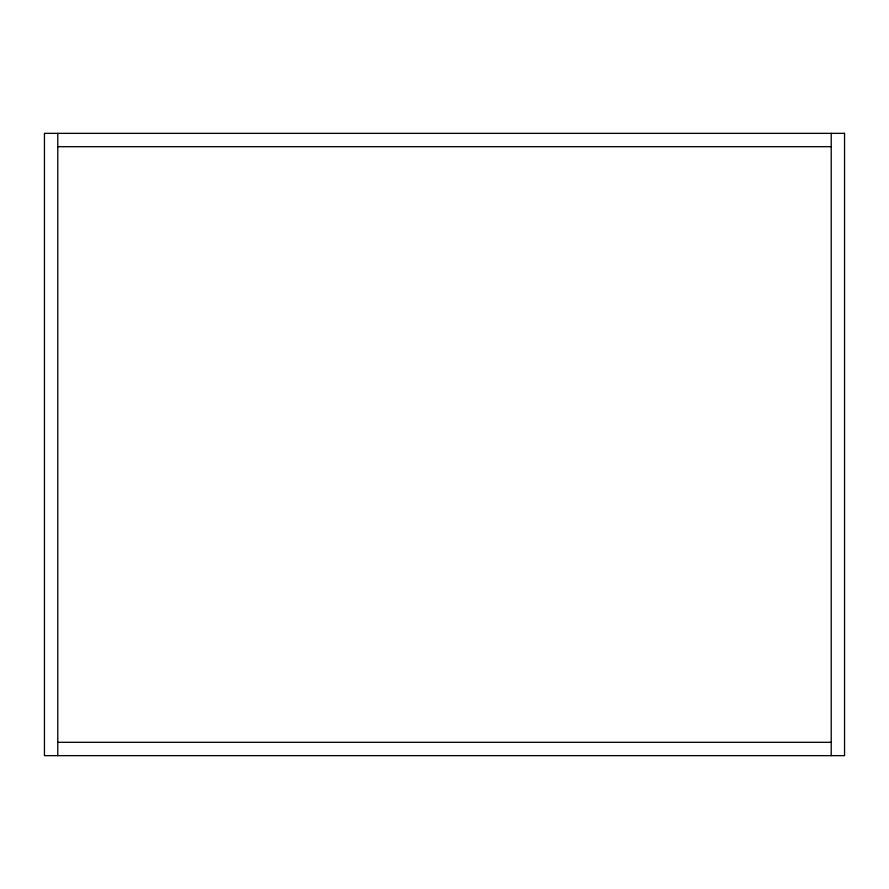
<?xml version="1.0" encoding="UTF-8"?>
<svg xmlns="http://www.w3.org/2000/svg" width="889" height="889" viewBox="0 0 889 889"><rect width="100%" height="100%" fill="white"/><g stroke="black" fill="none" stroke-linecap="round" stroke-linejoin="round"><path stroke-width="1.33" d="M57.785 146.685L831.215 146.685M57.785 742.315L831.215 742.315M831.215 133.35L831.215 755.65M57.785 133.35L57.785 755.65M844.55 133.35L44.45 133.35L44.45 755.65L844.55 755.65L844.55 133.35"/></g></svg>
